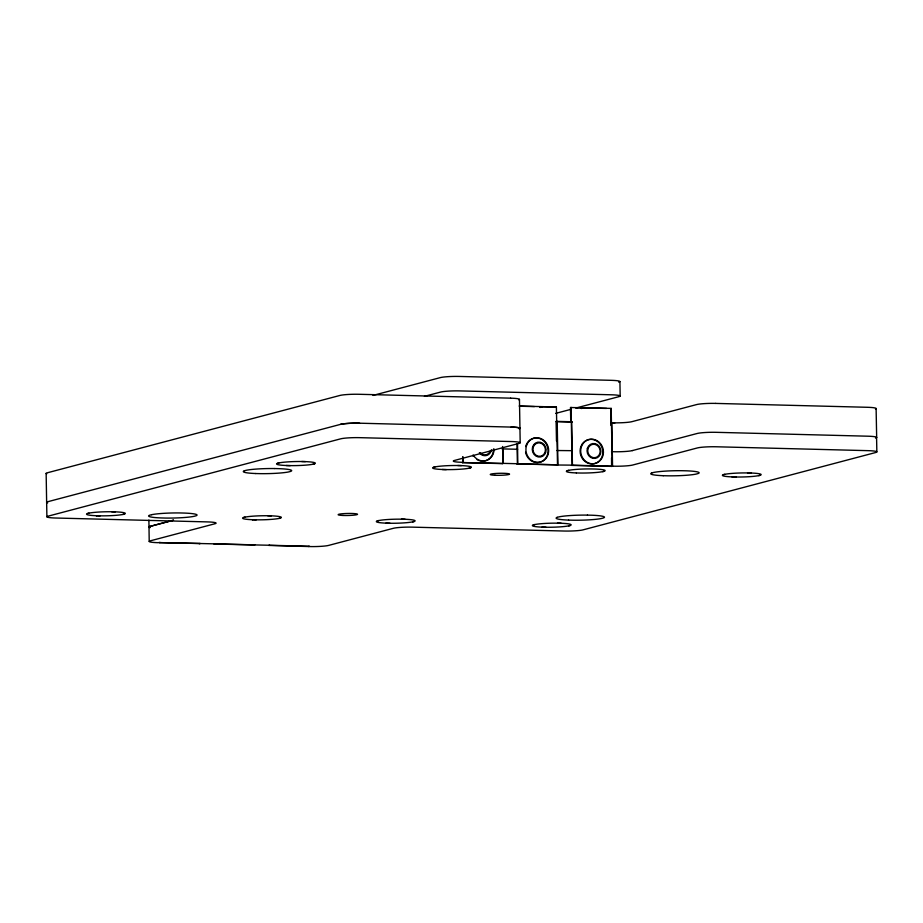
<?xml version="1.0" encoding="UTF-8"?>
<svg xmlns="http://www.w3.org/2000/svg" width="923" height="923" viewBox="0 0 923 923"><rect width="100%" height="100%" fill="white"/><g stroke="black" fill="none" stroke-linecap="round" stroke-linejoin="round"><path stroke-width="1.38" d="M87.42 513.546L88.977 513.142M244.318 470.799L246.256 470.28A24.194 2.527 -1.1 0 1 274.673 468.549M277.442 463.323L279 462.908M124.455 514.042L122.909 514.457M314.478 463.819L312.932 464.234M243.464 517.538L245.022 517.134M433.487 467.315L435.045 466.9M280.5 518.034L278.942 518.449M470.522 467.811L468.965 468.226M377.207 520.964L378.765 520.549M567.23 470.73L568.787 470.326M414.242 521.46L412.696 521.864M604.265 471.226L602.707 471.641M651.765 472.957L653.715 472.438A24.194 2.527 -1.1 0 1 682.132 470.707L686.643 470.822A24.194 2.527 -1.1 0 1 698.053 473.568L696.115 474.087A24.194 2.527 -1.1 0 1 667.767 475.818L663.187 475.703M557.123 517.353L559.061 516.845A24.194 2.527 -1.1 0 1 587.478 515.115M533.252 524.956L534.798 524.541M723.274 474.722L724.82 474.318M570.287 525.452L568.73 525.856M760.31 475.218L758.752 475.633M372.95 395.425L440.329 377.611A14.537 1.523 -1.1 0 1 459.4 376.446L611.072 380.322A14.537 1.523 -1.1 0 1 618.745 382.18M424.43 396.348L440.606 392.067A14.537 1.523 -1.1 0 1 459.677 390.902L611.349 394.79A14.537 1.523 -1.1 0 1 619.021 396.636L575.906 408.035M539.92 407.47L542.447 406.801M517.526 443.767L517.815 463.738L516.811 463.957L557.504 464.834L556.396 406.997L539.782 406.731M571.049 407.366L572.156 465.204L612.284 466.23L611.176 408.393L570.472 407.516L570.749 421.626M555.692 413.377L570.518 409.454M581.317 408.531L583.855 407.862M557.192 421.396L556.177 421.661L572.375 422.076M611.176 408.393L610.922 425.468M570.668 422.03L571.683 421.765L572.248 450.678L571.591 450.828M502.25 449.12L503.127 448.913M610.795 423.057L612.93 422.815A14.526 1.523 -1.1 0 0 632.001 421.649L696.611 404.574A14.526 1.523 -1.1 0 1 715.683 403.409M502.597 446.501L502.931 463.438L462.238 462.561L502.377 463.611M160.106 542.459L158.052 542.678A14.526 1.523 -1.1 0 1 150.38 540.82L214.99 523.745A14.526 1.523 -1.1 0 0 207.317 521.899L55.738 518.022A14.526 1.523 -1.1 0 1 48.065 516.176L340.691 438.829A14.526 1.523 -1.1 0 1 359.762 437.664L511.342 441.54A14.526 1.523 -1.1 0 1 519.014 443.386L454.416 460.462A14.526 1.523 -1.1 0 0 462.088 462.308L463.208 462.342L463.104 457.081M462.261 462.585L463.196 462.342M516.972 449.432L517.618 449.282L503.047 448.901L503.323 463.369L502.354 463.588M199.299 543.728L200.233 543.485L159.379 542.609L214.724 543.855M556.857 450.516L572.248 450.678M253.917 545.124L254.84 544.882L214.528 543.855M556.996 465.007L572.433 465.134L572.156 450.678M611.476 451.912L612.353 451.705M269.331 545.251L213.951 544.005M572.422 465.134L571.487 465.377L611.707 466.38M632.463 450.562L697.165 433.487A14.526 1.523 -1.1 0 1 716.236 432.322L867.828 436.198A14.526 1.523 -1.1 0 1 875.489 438.056M308.524 546.52L309.459 546.278L269.297 545.251M268.731 545.412L309.632 546.554A14.526 1.523 -1.1 0 0 328.703 545.389L393.313 528.314A14.526 1.523 -1.1 0 1 412.385 527.148L563.976 531.025A14.526 1.523 -1.1 0 0 583.048 529.86L875.685 452.512A14.526 1.523 -1.1 0 0 868.012 450.655L716.421 446.778A14.526 1.523 -1.1 0 0 697.35 447.943L632.74 465.019A14.526 1.523 -1.1 0 1 613.668 466.184L611.614 466.403L611.545 457.923M151.614 514.688L149.664 515.196A24.194 2.527 -1.1 0 0 161.156 517.941L165.644 518.068A24.194 2.527 -1.1 0 0 194.026 516.326L195.964 515.819A24.194 2.527 -1.1 0 0 184.542 513.073L179.985 512.946A24.194 2.527 -1.1 0 0 151.672 514.688M301.706 461.523L305.351 461.615M457.739 465.515L461.385 465.607M747.526 472.934L751.172 473.026M290.226 465.619L286.58 465.527M446.271 469.611L442.613 469.519M736.046 477.018L732.4 476.926M274.639 468.549L279.196 468.665A24.194 2.527 -1.1 0 1 290.595 471.411L288.668 471.93A24.194 2.527 -1.1 0 1 260.309 473.649L255.729 473.545M587.443 515.115L592.001 515.23A24.194 2.527 -1.1 0 1 603.4 517.976L601.473 518.495A24.194 2.527 -1.1 0 1 573.114 520.214L568.533 520.111M111.683 511.757L115.329 511.85M267.716 515.738L271.362 515.842M401.47 519.164L405.116 519.257M557.504 523.156L561.149 523.249M100.203 515.842L96.557 515.749M256.248 519.834L252.602 519.741M389.991 523.26L386.345 523.156M546.024 527.241L542.378 527.148M510.604 398.159L359.024 394.283A14.526 1.523 -1.1 0 0 339.952 395.448L47.315 472.795A14.526 1.523 -1.1 0 0 46.75 473.834M715.683 403.409L867.262 407.285A14.526 1.523 -1.1 0 1 875.454 408.981M519.141 406.039L556.396 406.997M519.718 406.224L534.429 406.593M575.825 407.654L606.584 408.439M571.695 421.753L557.204 421.384L557.942 464.765M340.414 424.361A14.526 1.523 -1.1 0 1 359.485 423.196L511.157 427.084A14.526 1.523 -1.1 0 1 519.349 428.768M612.272 451.705L613.483 451.728A14.526 1.523 -1.1 0 0 632.555 450.562M503.323 463.369L517.815 463.738M557.504 464.834L517.388 463.808L517.007 444.055M576.367 472.934L580.013 473.026A19.36 2.019 -1.1 0 0 603.584 471.434A19.36 2.019 -1.1 0 0 595.127 469.034L591.493 468.942A19.36 2.019 -1.1 0 0 567.922 470.534A19.36 2.019 -1.1 0 0 576.367 472.934M876.112 408.52L876.665 437.433M876.573 437.433L876.85 451.889M619.91 381.603L620.187 396.059M611.811 422.78L612.549 466.161M556.096 421.246L556.477 440.998M519.453 399.394L520.191 442.775M462.7 456.77L462.804 462.411M148.891 520.099L149.214 541.443M46.15 473.407L46.888 516.788M47.661 502.885A14.526 1.523 -1.1 0 1 47.788 501.708L340.506 424.372A14.526 1.523 -1.1 0 1 359.578 423.207M150.08 527.529A14.526 1.523 -1.1 0 1 150.195 526.364L173.466 520.191L150.195 526.364A14.526 1.523 -1.1 0 0 149.988 527.529M510.604 398.159A14.526 1.523 -1.1 0 1 518.795 399.855M611.891 423.092A14.537 1.523 -1.1 0 1 614.73 423.196M255.798 473.534A24.194 2.527 -1.1 0 1 244.399 470.788M568.614 520.099A24.194 2.527 -1.1 0 1 557.204 517.353M663.256 475.703A24.194 2.527 -1.1 0 1 651.846 472.945M511.065 427.072A14.526 1.523 -1.1 0 1 519.257 428.768M490.448 450.816A6.784 6.196 75.2 0 1 480.283 452.847M491.428 449.732A7.522 6.876 75.2 0 1 486.444 455.489A7.522 6.876 75.2 0 1 479.314 452.766M494.082 448.982A12.368 11.307 75.2 0 1 486.179 460.565A12.368 11.307 75.2 0 1 473.303 455.177M493.505 449.132A12.368 11.307 75.2 0 1 477.11 459.642M473.441 456.377A12.368 11.307 75.2 0 1 472.738 455.327M525.706 446.57A12.368 11.307 75.2 0 1 543.393 440.606A12.368 11.307 75.2 0 1 542.886 460.865A12.368 11.307 75.2 0 1 525.568 452.189M252.267 519.718A19.36 2.019 -1.1 0 0 281.365 517.422A19.36 2.019 -1.1 0 0 252.394 516.211A19.36 2.019 -1.1 0 0 252.267 519.718M342.987 515.449A9.692 1.015 -1.1 0 0 357.547 514.296A9.692 1.015 -1.1 0 0 343.033 513.684A9.692 1.015 -1.1 0 0 342.987 515.449M495.005 475.264A9.692 1.015 -1.1 0 0 509.565 474.11A9.692 1.015 -1.1 0 0 495.051 473.511A9.692 1.015 -1.1 0 0 495.005 475.264M442.29 469.495A19.36 2.019 -1.1 0 0 471.376 467.2A19.36 2.019 -1.1 0 0 442.417 465.988A19.36 2.019 -1.1 0 0 442.29 469.495M386.01 523.145A19.36 2.019 -1.1 0 0 415.108 520.849A19.36 2.019 -1.1 0 0 386.149 519.637A19.36 2.019 -1.1 0 0 386.01 523.145M542.055 527.137A19.36 2.019 -1.1 0 0 571.152 524.841A19.36 2.019 -1.1 0 0 542.182 523.629A19.36 2.019 -1.1 0 0 542.055 527.137M732.077 476.903A19.36 2.019 -1.1 0 0 761.163 474.607A19.36 2.019 -1.1 0 0 732.204 473.395A19.36 2.019 -1.1 0 0 732.077 476.903M96.234 515.726A19.36 2.019 -1.1 0 0 125.32 513.43A19.36 2.019 -1.1 0 0 96.361 512.219A19.36 2.019 -1.1 0 0 96.234 515.726M286.245 465.504A19.36 2.019 -1.1 0 0 315.343 463.208A19.36 2.019 -1.1 0 0 286.372 461.996A19.36 2.019 -1.1 0 0 286.245 465.504M526.479 445.705A12.368 11.307 75.2 0 0 539.586 462.238A12.368 11.307 75.2 0 0 545.781 442.325A12.368 11.307 75.2 0 0 526.479 445.705M532.606 446.917A7.522 6.876 75.2 0 0 540.578 456.977A7.522 6.876 75.2 0 0 544.351 444.863A7.522 6.876 75.2 0 0 532.606 446.917M533.263 447.182A6.784 6.196 75.2 0 0 540.44 456.25A6.784 6.196 75.2 0 0 543.843 445.324A6.784 6.196 75.2 0 0 533.263 447.182M581.248 447.101A12.368 11.307 75.2 0 0 594.354 463.634A12.368 11.307 75.2 0 0 600.561 443.721A12.368 11.307 75.2 0 0 581.248 447.101M582.044 444.321A12.368 11.307 75.2 0 0 590.697 463.865A12.368 11.307 75.2 0 0 601.715 446.732A12.368 11.307 75.2 0 0 582.044 444.321M587.386 448.324A7.522 6.876 75.2 0 0 595.358 458.373A7.522 6.876 75.2 0 0 599.131 446.259A7.522 6.876 75.2 0 0 587.386 448.324M588.032 448.59A6.784 6.196 75.2 0 0 595.22 457.646A6.784 6.196 75.2 0 0 598.612 446.732A6.784 6.196 75.2 0 0 588.032 448.59"/></g></svg>
